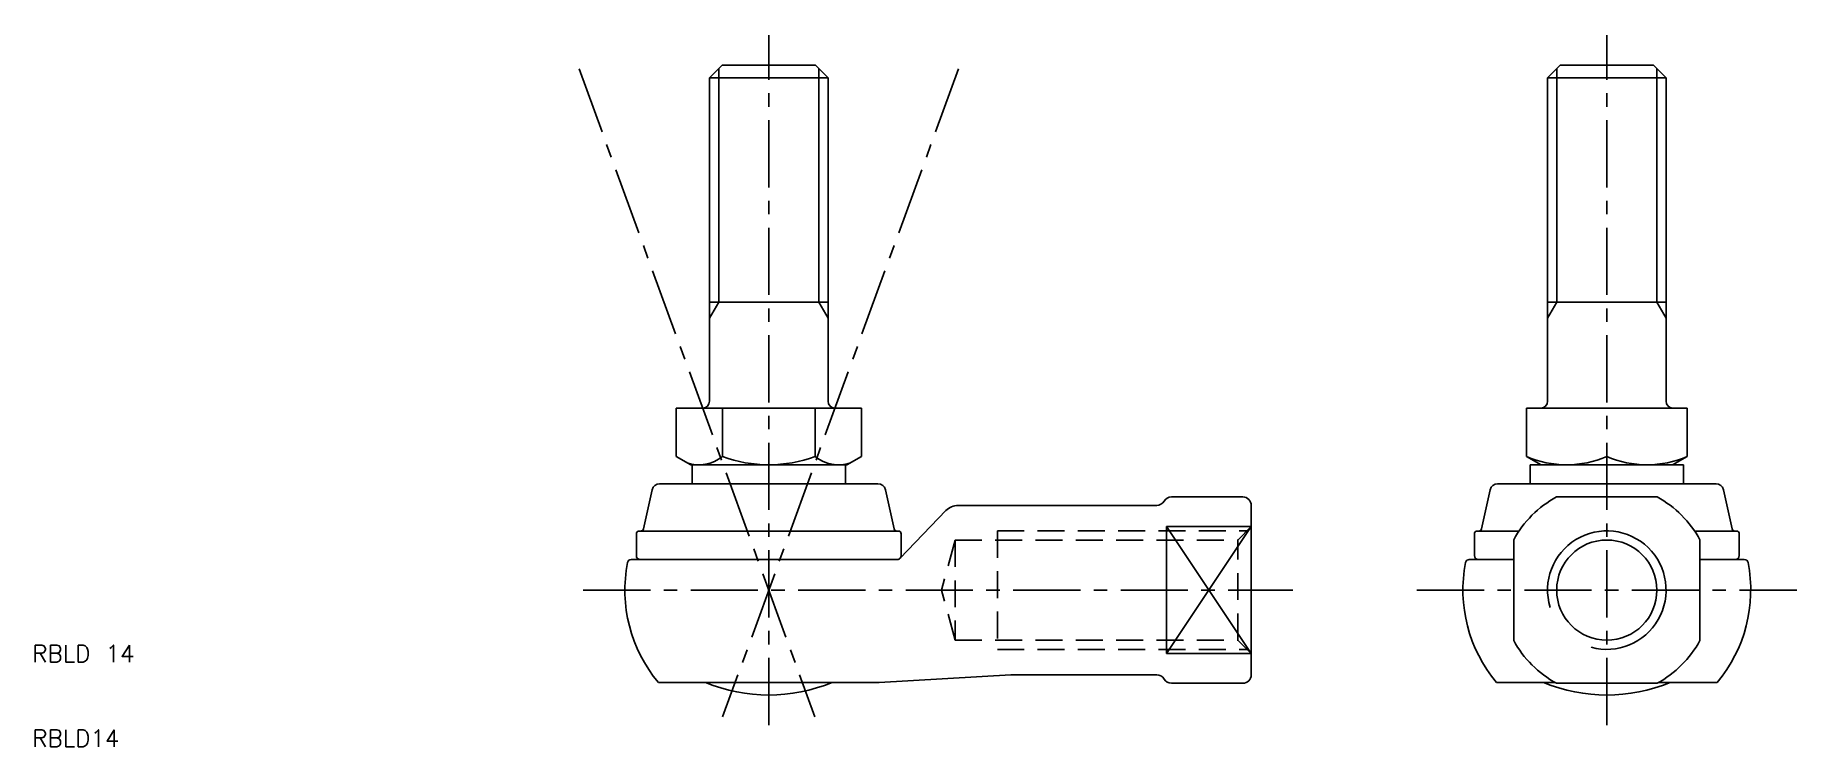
# Model space of a CAD drawing. Extents: x 10 to 218, y 10 to 94.
import ezdxf

# ---------------------------------------------------------------- set-up
doc = ezdxf.new("R2010")
doc.units = 0
doc.header["$LTSCALE"] = 0.25
doc.linetypes.add('CENTER', pattern=[50.8, 31.75, -6.35, 6.35, -6.35])
doc.linetypes.add('DASHED', pattern=[19.05, 12.7, -6.35])
doc.layers.get('0').update_dxf_attribs({"linetype": 'CONTINUOUS'})
doc.layers.add('CENTER', color=1, linetype='CENTER')
doc.layers.add('PPDETAIL1', color=1, linetype='CONTINUOUS')
doc.styles.get("Standard").update_dxf_attribs({"font": 'txt.shx', "bigfont": 'extfont.shx'})

msp = doc.modelspace()

# ---------------------------------------------------------------- linework, layer by layer
for p, q in [((90, 89), (91.5, 90.5)), ((91.5, 90.5), (102.5, 90.5)), ((102.5, 90.5), (104, 89)), ((189, 89), (190.5, 90.5)), ((190.5, 90.5), (201.5, 90.5)), ((201.5, 90.5), (203, 89)), ((90, 89), (90, 50.8)), ((90, 89), (104, 89)), ((104, 89), (104, 50.8)), ((189, 89), (189, 50.8)), ((189, 89), (203, 89)), ((203, 89), (203, 50.8)), ((90, 62.5), (104, 62.5)), ((189, 62.5), (203, 62.5)), ((86.050018, 50), (89.2, 50)), ((86.050018, 50), (86.050018, 44.295853)), ((89.2, 50), (104.8, 50)), ((91.524998, 50), (91.524998, 44.295822)), ((102.474999, 50), (102.474999, 44.295821)), ((104.8, 50), (107.950002, 50)), ((107.950002, 44.295829), (107.950002, 50)), ((186.502548, 50), (186.502548, 44.295802)), ((188.2, 50), (186.502548, 50)), ((188.2, 50), (203.8, 50)), ((203.8, 50), (205.497458, 50)), ((205.497458, 50), (205.497458, 44.295805)), ((87.781891, 43.295916), (86.050018, 44.295853)), ((106.21811, 43.295916), (107.950002, 44.295829)), ((186.502548, 44.295802), (188.234415, 43.295898)), ((205.497458, 44.295805), (203.76557, 43.295898)), ((87.781891, 43.295916), (87.949507, 43.295916)), ((87.949507, 43.295916), (106.050519, 43.295916)), ((87.949507, 43.295916), (87.949507, 41.061222)), ((106.050519, 43.295916), (106.21811, 43.295916)), ((106.050519, 43.295916), (106.050519, 41.061222)), ((186.949507, 43.295898), (188.234415, 43.295898)), ((186.949507, 43.295898), (186.949507, 41.061222)), ((203.76557, 43.295898), (188.234415, 43.295898)), ((205.050519, 43.295898), (203.76557, 43.295898)), ((205.050519, 43.295898), (205.050519, 41.061222)), ((83.22525, 40.361255), (82.197624, 35.736982)), ((84.097841, 41.061222), (87.949507, 41.061222)), ((87.949507, 41.061222), (106.050519, 41.061222)), ((106.050519, 41.061222), (109.902188, 41.061222)), ((110.774779, 40.361253), (111.802393, 35.736983)), ((182.22525, 40.361255), (181.197624, 35.736982)), ((183.097841, 41.061222), (186.949507, 41.061222)), ((186.949507, 41.061222), (205.050519, 41.061222)), ((205.050519, 41.061222), (208.902188, 41.061222)), ((209.774779, 40.361253), (210.802393, 35.736983)), ((112.517958, 32.25948), (117.933422, 37.886823)), ((142.829191, 38.499999), (119.374505, 38.499999)), ((152.999981, 39.499999), (144.561242, 39.499999)), ((153.999981, 18.5), (153.999981, 38.499999)), ((190.062829, 39.5), (201.937171, 39.5)), ((81.870402, 35.474495), (81.692354, 35.474495)), ((112.129615, 35.474495), (81.870402, 35.474495)), ((112.129615, 35.474495), (112.307655, 35.474495)), ((144, 35.999988), (153.999981, 35.999988)), ((144, 35.999988), (144, 20.999988)), ((180.870402, 35.474495), (180.692354, 35.474495)), ((185.626648, 35.474495), (180.870402, 35.474495)), ((211.129615, 35.474495), (206.373352, 35.474495)), ((211.129615, 35.474495), (211.307649, 35.474495)), ((81.35715, 35.139291), (81.35715, 32.569392)), ((112.642859, 35.139291), (112.642859, 32.569392)), ((180.35715, 35.139291), (180.35715, 32.569392)), ((185, 22.562829), (185, 34.437171)), ((207, 22.562829), (207, 34.437171)), ((211.642853, 35.139291), (211.642853, 32.569392)), ((80.756908, 32.122454), (81.804089, 32.122454)), ((81.681749, 32.122454), (81.804089, 32.122454)), ((81.804089, 32.122454), (112.19592, 32.122454)), ((179.756908, 32.122454), (180.804089, 32.122454)), ((180.681749, 32.122454), (180.804089, 32.122454)), ((180.804089, 32.122454), (185, 32.122454)), ((211.195914, 32.122454), (207, 32.122454)), ((212.243092, 32.122454), (211.195914, 32.122454)), ((211.318251, 32.122454), (211.195914, 32.122454)), ((144, 20.999988), (153.999981, 20.999988)), ((83.954311, 17.6), (89.525143, 17.6)), ((89.525143, 17.6), (104.474857, 17.6)), ((110.045689, 17.6), (104.474857, 17.6)), ((110.045689, 17.6), (125.613878, 18.5)), ((142.82919, 18.5), (125.613878, 18.5)), ((152.999981, 17.5), (144.561241, 17.5)), ((182.954311, 17.6), (188.525143, 17.6)), ((188.525143, 17.6), (189.881177, 17.6)), ((190.062829, 17.5), (201.937171, 17.5)), ((202.118823, 17.6), (203.474857, 17.6)), ((203.474857, 17.6), (209.045689, 17.6))]:
    msp.add_line(p, q)
at = {"color": 3}
for p, q in [((91.0825, 62.5), (91.0825, 90.0825)), ((102.9175, 62.5), (102.9175, 90.0825)), ((190.0825, 62.5), (190.0825, 90.0825)), ((201.9175, 62.5), (201.9175, 90.0825)), ((91.0825, 62.5), (90, 60.62501)), ((102.9175, 62.5), (104, 60.62501)), ((190.0825, 62.5), (189, 60.62501)), ((201.9175, 62.5), (203, 60.62501))]:
    msp.add_line(p, q, dxfattribs=at)
at = {"color": 3, "linetype": 'DASHED'}
for p, q in [((124.000001, 35.499979), (153.499981, 35.499979)), ((124.000001, 35.499979), (124.000001, 21.5)), ((153.999981, 35.999988), (152.417521, 34.4175)), ((119, 34.4175), (117.414404, 28.5)), ((119, 34.4175), (152.417521, 34.4175)), ((119, 34.4175), (119, 22.5825)), ((152.417521, 22.5825), (152.417521, 34.4175)), ((119, 22.5825), (117.414404, 28.5)), ((119, 22.5825), (152.417521, 22.5825)), ((124.000001, 21.5), (153.499985, 21.5)), ((153.999981, 20.999988), (152.417521, 22.5825))]:
    msp.add_line(p, q, dxfattribs=at)
msp.add_circle((196, 28.5), 5.9175)
for centre, radius, start, end in [((89.2, 50.8), 0.8, 270, 0), ((104.8, 50.8), 0.8, 180, 270), ((188.2, 50.8), 0.8, 270, 0), ((203.8, 50.8), 0.8, 180, 270), ((88.7875, 47.543171), 4.247255, 250.131438, 310.130713), ((97, 58.785107), 15.489191, 249.300148, 290.699841), ((105.212496, 47.543171), 4.247255, 229.869311, 289.869355), ((191.251276, 55.072141), 11.776243, 246.218712, 293.781263), ((200.748724, 55.072141), 11.776243, 246.218737, 293.781322), ((84.097841, 40.167344), 0.893877, 90, 167.471073), ((109.902188, 40.167344), 0.893877, 12.52879, 90), ((183.097841, 40.167344), 0.893877, 90, 167.471073), ((208.902188, 40.167344), 0.893877, 12.52879, 90), ((119.374505, 36.499999), 2, 90, 136.099204), ((142.829191, 39.499999), 1, 270, 330), ((144.561242, 38.499999), 1, 90, 150), ((152.999981, 38.499999), 1, 0, 90), ((196, 28.5), 12.5, 118.357637, 151.642363), ((196, 28.5), 12.5, 28.357637, 61.642363), ((81.692354, 35.139291), 0.335204, 90, 180), ((81.870402, 35.809699), 0.335204, 270, 347.471073), ((112.129615, 35.809699), 0.335204, 192.52879, 270), ((112.307655, 35.139291), 0.335204, 0, 90), ((180.692354, 35.139291), 0.335204, 90, 180), ((180.870402, 35.809699), 0.335204, 270, 347.471073), ((211.129615, 35.809699), 0.335204, 192.52879, 270), ((211.307649, 35.139291), 0.335204, 0, 90), ((97, 28.5), 17, 168.948628, 219.879602), ((80.756908, 31.672454), 0.45, 90, 168.948628), ((81.804089, 32.569392), 0.446939, 180, 270), ((112.19592, 32.569392), 0.446939, 270, 316.099204), ((112.19592, 32.569392), 0.446939, 316.099204, 0), ((196, 28.5), 17, 168.948628, 219.879602), ((179.756908, 31.672454), 0.45, 90, 168.948628), ((180.804089, 32.569392), 0.446939, 180, 270), ((196, 28.5), 17, 320.120398, 11.051372), ((211.195914, 32.569392), 0.446939, 270, 0), ((212.243092, 31.672454), 0.45, 11.051372, 90), ((196, 28.5), 12.5, 208.357637, 241.642363), ((196, 28.5), 12.5, 298.357637, 331.642363), ((97, 35.474495), 19.374495, 247.306019, 292.693981), ((142.82919, 17.5), 1, 30, 90), ((144.561241, 18.5), 1, 210, 270), ((152.999981, 18.5), 1, 270, 0), ((196, 35.474495), 19.374495, 247.306019, 292.693981)]:
    msp.add_arc(centre, radius, start, end)
for centre, start, end in [((124.000001, 35.499979), 90, 180), ((152.417521, 34.4175), 270, 315.00095), ((124.000001, 21.5), 180, 270), ((153.499985, 21.5), 44.99905, 90)]:
    msp.add_arc(centre, 0.000001, start, end, dxfattribs=at)
at = {"color": 3}
msp.add_arc((196, 28.5), 6.999999, 254.667112, 196.911986, dxfattribs=at)
at = {"layer": 'CENTER', "color": 1, "linetype": 'CENTER'}
for p, q in [((97, 12.566614), (97, 94.033386)), ((196, 12.566614), (196, 94.033386)), ((74.586262, 90.081239), (102.449539, 13.527515)), ((119.413738, 90.081239), (91.550461, 13.527515)), ((75.073746, 28.5), (158.926254, 28.5)), ((173.56, 28.5), (218.44, 28.5))]:
    msp.add_line(p, q, dxfattribs=at)
at = {"layer": 'PPDETAIL1'}
for p, q in [((153.999981, 35.999988), (144, 20.999988)), ((144, 35.999988), (153.999981, 20.999988))]:
    msp.add_line(p, q, dxfattribs=at)

# ---------------------------------------------------------------- texts
for s, p in [('RBLD 14', (10, 20)), ('RBLD14', (10, 10))]:
    msp.add_text(s, height=2).set_placement(p)

doc.saveas('drawing.dxf')
